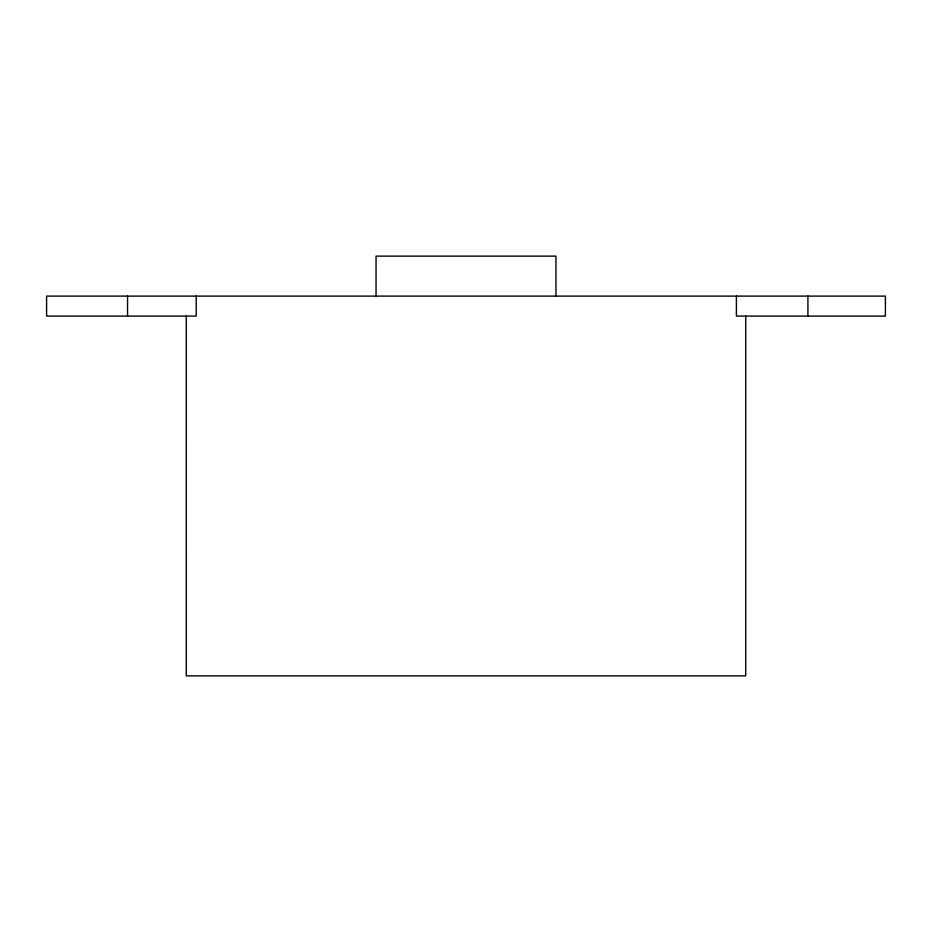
<?xml version="1.0" encoding="UTF-8"?>
<svg xmlns="http://www.w3.org/2000/svg" width="932" height="932" viewBox="0 0 932 932"><rect width="100%" height="100%" fill="white"/><g stroke="black" fill="none" stroke-linecap="round" stroke-linejoin="round"><path stroke-width="1.4" d="M186.307 316.088L186.295 675.875L745.705 675.875L745.705 316.088M807.916 296.108L807.916 316.088M736.397 296.108L736.397 316.088L885.4 316.088L885.4 296.108L46.6 296.108L46.6 316.088L196.221 316.088L196.221 296.108M555.95 296.108L555.95 256.125L376.05 256.125L376.05 296.108M127.544 296.108L127.544 316.088"/></g></svg>
